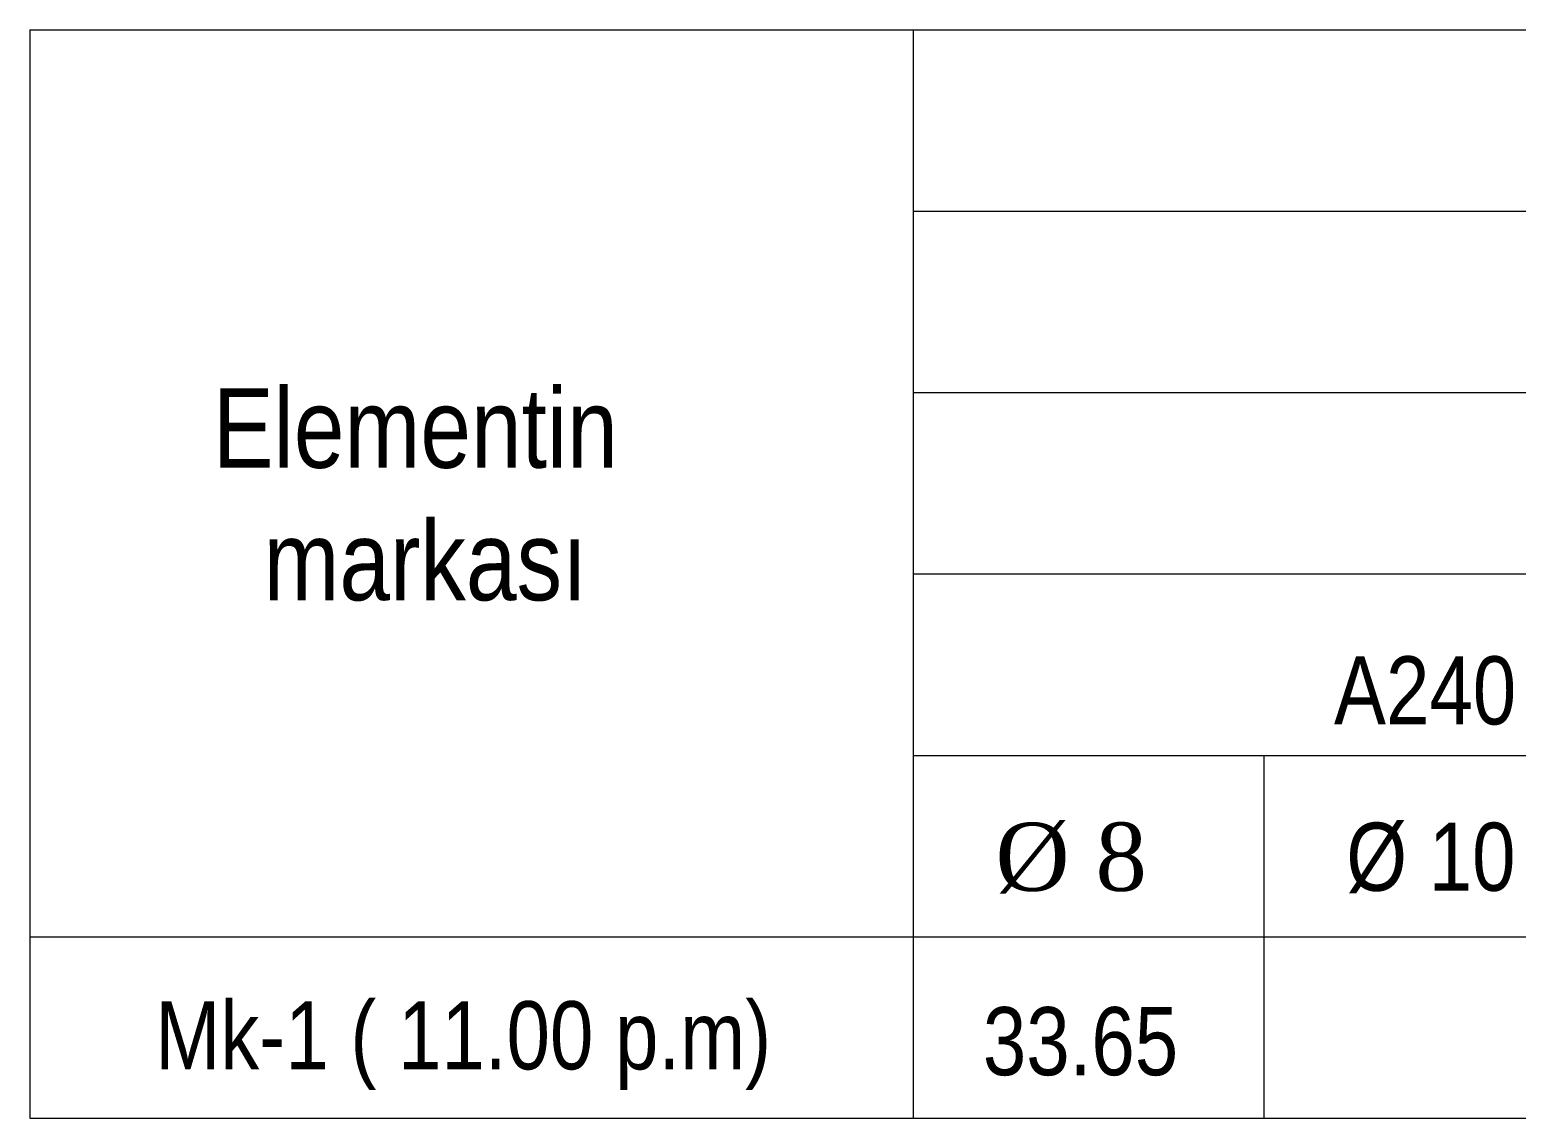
# Model space of a CAD drawing. Header units: millimetres. Extents: x 806395 to 2097197, y -233789 to 193681.
# Drawn here: x 2077346 to 2084276, y -221693 to -216618 of the extents above; entities that cross this region are included whole.
import ezdxf

# ---------------------------------------------------------------- set-up
doc = ezdxf.new("R2010")
doc.units = ezdxf.units.MM
for name, color, linetype, lineweight in [('cedvel  0.09', 7, 'Continuous', 13), ('razmer   0.09', 140, 'Continuous', 9), ('ИЧ  РАЗМЕР  0.09', 143, 'Continuous', 9)]:
    doc.layers.add(name, color=color, linetype=linetype, lineweight=lineweight)
doc.styles.add('style6', font='ARIALN.TTF', dxfattribs={"height": 300})

msp = doc.modelspace()

# ---------------------------------------------------------------- linework, layer by layer
at = {"layer": 'cedvel  0.09', "lineweight": 20}
for p, q in [((2077345.595, -216617.522), (2077345.595, -221693.422)), ((2077345.595, -216617.522), (2096674.373, -216617.522)), ((2081463.97, -216617.522), (2081463.97, -221693.422)), ((2081463.97, -217463.505), (2096674.373, -217463.505)), ((2081463.97, -218309.489), (2094551.361, -218309.489)), ((2081463.97, -219155.472), (2094551.361, -219155.472)), ((2081463.97, -220001.456), (2094551.361, -220001.456)), ((2083099.894, -220001.456), (2083099.894, -221693.422)), ((2077345.595, -220847.439), (2096674.373, -220847.439)), ((2077345.595, -221693.422), (2096674.373, -221693.422))]:
    msp.add_line(p, q, dxfattribs=at)

# ---------------------------------------------------------------- texts
at = {"color": 0, "insert": (2077829.579, -221147.575), "char_height": 317.655124, "width": 6882.52769, "attachment_point": 1, "style": 'style6'}
msp.add_mtext('{\\fArial Narrow|b0|i0|c238|p34; }Мk-1{\\fArial Narrow|b0|i0|c238|p34; }( 11.00{\\fArial Narrow|b0|i0|c238|p34; }p.m)', dxfattribs=at)
at = {"layer": 'razmer   0.09', "lineweight": 20, "attachment_point": 1, "style": 'style6'}
for s, insert, char_height in [('{\\fArial Narrow|b0|i0|c238|p34;\\C0;Elementin\\fArial Narrow|b0|i0|c204|p34;\\P\\fArial Narrow|b0|i0|c238|p34;  markası}', (2078199.735, -218289.694), 370.59764), ('{\\C0;33.\\fArial Narrow|b0|i0|c238|p34;65}', (2081789.412, -221175.053), 317.65512)]:
    msp.add_mtext(s, dxfattribs=dict(at, insert=insert, char_height=char_height))
at = {"layer": 'ИЧ  РАЗМЕР  0.09', "lineweight": 20, "attachment_point": 1, "style": 'style6'}
for s, insert, char_height in [('{\\C0;A240}', (2083426.206, -219539.407), 317.6551), ('{\\fTimes New Roman|b0|i0|c0|p18;\\C0;Ø \\fTimes New Roman|b0|i0|c238|p18;8}', (2081847.709, -220315.055), 317.65512), ('{\\C0;Ø \\fArial Narrow|b0|i0|c238|p34;10}', (2083483.633, -220315.055), 317.65512)]:
    msp.add_mtext(s, dxfattribs=dict(at, insert=insert, char_height=char_height))

doc.saveas('drawing.dxf')
